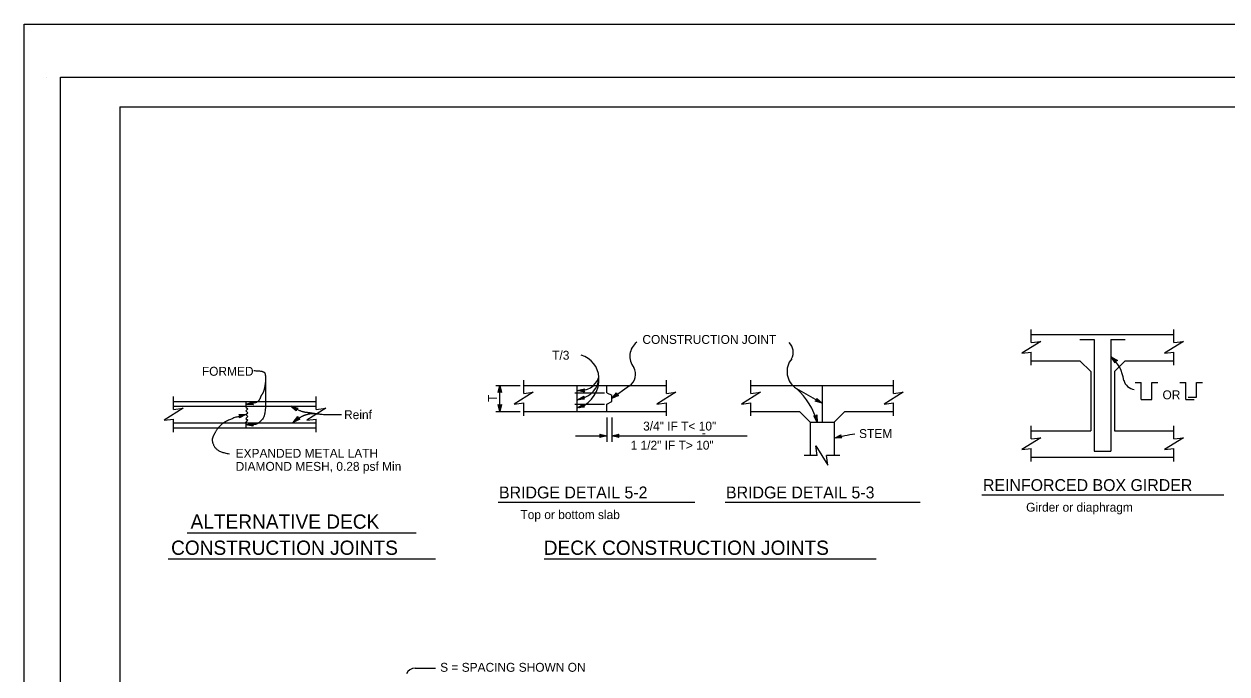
# Model space of a CAD drawing. Extents: x -894 to 866, y -476 to 714.
# Drawn here: x -894 to 118, y 167 to 714 of the extents above; entities that cross this region are included whole.
import ezdxf

# ---------------------------------------------------------------- set-up
doc = ezdxf.new("R2010")
doc.units = 0
for name, color, linetype in [('10 Sheet Format', 7, 'Continuous'), ('56 Stage 3 Anno', 7, 'Continuous'), ('57 Undefined', 7, 'Continuous'), ('60 Nongeo Data', 7, 'Continuous')]:
    doc.layers.add(name, color=color, linetype=linetype)

msp = doc.modelspace()

# ---------------------------------------------------------------- linework, layer by layer
at = {"layer": '10 Sheet Format'}
for p, q in [((-875.4, 669), (-875.4, 669)), ((-813.5, 644), (811.5, 644)), ((-813.5, 644), (-813.5, -406))]:
    msp.add_line(p, q, dxfattribs=at)
for points in [[(-894, 713.6), (866, 713.6), (866, -476.4), (-894, -476.4)], [(-863.4, 669), (836.6, 669), (836.6, -431), (-863.4, -431)], [(-863.4, 669), (836.6, 669), (836.6, -431), (-863.4, -431)]]:
    msp.add_lwpolyline(points, close=True, dxfattribs=at)
at = {"layer": '56 Stage 3 Anno'}
for p, q in [((23.6, 428.4), (20.3, 433.6)), ((20.3, 433.6), (20.3, 433.6)), ((20.3, 433.6), (25.5, 430.3)), ((23.7, 428.8), (21.3, 432.6)), ((21.3, 432.6), (25.1, 430.2)), ((23.8, 429.2), (22.3, 431.6)), ((22.3, 431.6), (24.7, 430.1)), ((23.9, 429.6), (23.2, 430.6)), ((23.2, 430.6), (24.3, 430)), ((24, 429.9), (23.6, 428.4)), ((23.6, 428.4), (23.6, 428.4)), ((25.5, 430.3), (24, 429.9)), ((25.5, 430.3), (25.5, 430.3)), ((-497.3, 409.5), (-476.8, 409.5)), ((-495.2, 403.5), (-493.9, 409.5)), ((-495.2, 403.5), (-493.9, 409.5)), ((-494.8, 403.7), (-493.9, 408.1)), ((-494.8, 403.7), (-493.9, 408.1)), ((-494.5, 404), (-493.9, 406.7)), ((-494.5, 404), (-493.9, 406.7)), ((-494.1, 404.1), (-493.9, 405.4)), ((-494.1, 404.1), (-493.9, 405.4)), ((-493.9, 387.5), (-493.9, 409.5)), ((-493.9, 409.5), (-493.9, 409.5)), ((-493.9, 409.5), (-492.5, 403.5)), ((-493.9, 409.5), (-493.9, 409.5)), ((-493.9, 409.5), (-492.5, 403.5)), ((-493.9, 406.7), (-493.2, 403.9)), ((-493.9, 406.7), (-493.2, 403.9)), ((-493.9, 405.4), (-493.6, 404.1)), ((-493.9, 405.4), (-493.6, 404.1)), ((-493.8, 408.1), (-492.9, 403.7)), ((-493.8, 408.1), (-492.9, 403.7)), ((-428.8, 405.1), (-422.8, 406.5)), ((-422.8, 403.9), (-428.8, 405.1)), ((-428.8, 405.1), (-428.8, 405.1)), ((-427.4, 405.1), (-423, 406.2)), ((-423, 404.2), (-427.4, 405.1)), ((-426, 405.1), (-423.2, 405.8)), ((-423.2, 404.6), (-426, 405.1)), ((-424.6, 405.2), (-423.4, 405.5)), ((-423.4, 404.9), (-424.6, 405.2)), ((-422.8, 406.5), (-423.6, 405.2)), ((-423.6, 405.2), (-422.8, 403.9)), ((-422.8, 406.5), (-422.8, 406.5)), ((-385, 409.2), (-399.7, 398.5)), ((-244.5, 406.8), (-222.7, 394.4)), ((-493.9, 404.3), (-495.2, 403.5)), ((-493.9, 404.3), (-495.2, 403.5)), ((-495.2, 403.5), (-495.2, 403.5)), ((-495.2, 403.5), (-495.2, 403.5)), ((-492.5, 403.5), (-493.9, 404.3)), ((-492.5, 403.5), (-493.9, 404.3)), ((-492.5, 403.5), (-492.5, 403.5)), ((-492.5, 403.5), (-492.5, 403.5)), ((-428.7, 397.3), (-423.4, 400.4)), ((-422.6, 397.9), (-428.7, 397.3)), ((-428.7, 397.3), (-428.7, 397.3)), ((-422.9, 398.2), (-427.4, 397.7)), ((-427.3, 397.7), (-423.5, 400)), ((-426, 398.2), (-423.5, 399.6)), ((-423.2, 398.4), (-426, 398.2)), ((-424.7, 398.6), (-423.7, 399.2)), ((-423.5, 398.7), (-424.7, 398.6)), ((-423.4, 400.4), (-423.7, 398.9)), ((-423.7, 398.9), (-422.6, 397.9)), ((-423.4, 400.4), (-423.4, 400.4)), ((-422.8, 403.9), (-422.8, 403.9)), ((-422.6, 397.9), (-422.6, 397.9)), ((-399.7, 398.5), (-395.7, 403.1)), ((-394.1, 400.9), (-399.7, 398.5)), ((-399.7, 398.5), (-399.7, 398.5)), ((-399.7, 398.5), (-399.7, 398.5)), ((-398.6, 399.3), (-395.6, 402.7)), ((-394.5, 401.1), (-398.6, 399.3)), ((-397.5, 400.1), (-395.6, 402.3)), ((-394.9, 401.3), (-397.5, 400.1)), ((-396.4, 400.9), (-395.6, 401.9)), ((-395.2, 401.4), (-396.4, 400.9)), ((-395.7, 403.1), (-395.7, 403.1)), ((-395.7, 403.1), (-395.5, 401.6)), ((-395.5, 401.6), (-394.1, 400.9)), ((-394.1, 400.9), (-394.1, 400.9)), ((-228.6, 396.2), (-227.2, 397)), ((-222.7, 394.4), (-228.6, 396.2)), ((-228.6, 396.2), (-228.6, 396.2)), ((-223.9, 395.1), (-228.2, 396.4)), ((-225.1, 395.8), (-227.9, 396.7)), ((-226.3, 396.5), (-227.5, 396.9)), ((-227.2, 397), (-227.3, 398.6)), ((-227.3, 398.6), (-227.3, 398.6)), ((-227.3, 398.6), (-222.7, 394.4)), ((-227.3, 398.2), (-223.9, 395.1)), ((-227.3, 397.3), (-226.3, 396.5)), ((-227.2, 397.7), (-225.1, 395.8)), ((-497.3, 387.5), (-476.8, 387.5)), ((-493.9, 387.5), (-495.2, 393.5)), ((-495.2, 393.5), (-495.2, 393.5)), ((-495.2, 393.5), (-493.9, 392.7)), ((-493.9, 387.5), (-495.2, 393.5)), ((-495.2, 393.5), (-495.2, 393.5)), ((-495.2, 393.5), (-493.9, 392.7)), ((-493.9, 388.9), (-494.8, 393.3)), ((-493.9, 388.9), (-494.8, 393.3)), ((-493.8, 390.3), (-494.5, 393.1)), ((-493.8, 390.3), (-494.5, 393.1)), ((-493.8, 391.6), (-494.1, 392.9)), ((-493.8, 391.6), (-494.1, 392.9)), ((-493.9, 392.7), (-492.5, 393.5)), ((-492.5, 393.5), (-493.9, 387.5)), ((-493.9, 392.7), (-492.5, 393.5)), ((-492.5, 393.5), (-493.9, 387.5)), ((-492.9, 393.3), (-493.9, 388.9)), ((-492.9, 393.3), (-493.9, 388.9)), ((-493.9, 387.5), (-493.9, 387.5)), ((-493.9, 387.5), (-493.9, 387.5)), ((-493.2, 393.1), (-493.8, 390.3)), ((-493.2, 393.1), (-493.8, 390.3)), ((-493.6, 392.9), (-493.8, 391.6)), ((-493.6, 392.9), (-493.8, 391.6)), ((-492.5, 393.5), (-492.5, 393.5)), ((-492.5, 393.5), (-492.5, 393.5)), ((-428.8, 390.5), (-423.6, 393.7)), ((-422.7, 391.2), (-428.8, 390.5)), ((-428.8, 390.5), (-428.8, 390.5)), ((-427.5, 390.9), (-423.7, 393.3)), ((-423, 391.5), (-427.5, 390.9)), ((-426.2, 391.4), (-423.7, 392.9)), ((-423.3, 391.7), (-426.2, 391.4)), ((-424.9, 391.9), (-423.8, 392.5)), ((-423.6, 392), (-424.9, 391.9)), ((-423.6, 393.7), (-423.9, 392.2)), ((-423.9, 392.2), (-422.7, 391.2)), ((-423.6, 393.7), (-423.6, 393.7)), ((-422.7, 391.2), (-422.7, 391.2)), ((-228.4, 383.5), (-227.3, 384.6)), ((-227.3, 384.6), (-227.3, 384.6)), ((-227.3, 384.6), (-227, 378.5)), ((-222.7, 394.4), (-222.7, 394.4)), ((-403.8, 382.5), (-403.8, 362)), ((-399.8, 382.5), (-399.8, 362)), ((-227, 378.5), (-229.9, 383.9)), ((-229.9, 383.9), (-229.9, 383.9)), ((-229.9, 383.9), (-228.4, 383.5)), ((-227.4, 379.8), (-229.4, 383.8)), ((-227.7, 381.1), (-229.1, 383.7)), ((-228.1, 382.5), (-228.7, 383.6)), ((-228.1, 383.7), (-228.1, 382.5)), ((-227.8, 384), (-227.7, 381.1)), ((-227.6, 384.3), (-227.4, 379.8)), ((-227, 378.5), (-227, 378.5)), ((-430.2, 367), (-403.8, 367)), ((-409, 367), (-409.8, 368.4)), ((-409.8, 368.4), (-409.8, 368.4)), ((-409.8, 368.4), (-403.8, 367)), ((-403.8, 367), (-409.8, 365.7)), ((-409.8, 365.7), (-409, 367)), ((-409.8, 365.7), (-409.8, 365.7)), ((-409.6, 368), (-405.2, 367)), ((-405.2, 367), (-409.6, 366.1)), ((-406.6, 367), (-409.4, 366.4)), ((-409.3, 367.7), (-406.6, 367)), ((-409.2, 367.3), (-407.9, 367)), ((-407.9, 367), (-409.2, 366.8)), ((-403.8, 367), (-403.8, 367)), ((-399.8, 367), (-393.8, 368.4)), ((-399.8, 367), (-393.8, 368.4)), ((-399.8, 367), (-286, 367)), ((-393.8, 365.7), (-399.8, 367)), ((-399.8, 367), (-399.8, 367)), ((-393.8, 365.7), (-399.8, 367)), ((-399.8, 367), (-399.8, 367)), ((-398.4, 367), (-394, 368)), ((-398.4, 367), (-394, 368)), ((-394, 366), (-398.4, 367)), ((-394, 366), (-398.4, 367)), ((-397, 367), (-394.2, 367.7)), ((-397, 367), (-394.2, 367.7)), ((-394.2, 366.4), (-397, 367)), ((-394.2, 366.4), (-397, 367)), ((-395.7, 367), (-394.4, 367.3)), ((-395.7, 367), (-394.4, 367.3)), ((-394.4, 366.8), (-395.7, 367)), ((-394.4, 366.8), (-395.7, 367)), ((-393.8, 368.4), (-394.6, 367)), ((-393.8, 368.4), (-394.6, 367)), ((-394.6, 367), (-393.8, 365.7)), ((-394.6, 367), (-393.8, 365.7)), ((-393.8, 368.4), (-393.8, 368.4)), ((-393.8, 368.4), (-393.8, 368.4)), ((-393.8, 365.7), (-393.8, 365.7)), ((-393.8, 365.7), (-393.8, 365.7)), ((-212.4, 365.1), (-207, 367.9)), ((-206.3, 365.3), (-212.4, 365.1)), ((-212.4, 365.1), (-212.4, 365.1)), ((-211.1, 365.4), (-207.1, 367.5)), ((-206.6, 365.6), (-211.1, 365.4)), ((-209.7, 365.8), (-207.2, 367.1)), ((-206.9, 365.9), (-209.7, 365.8)), ((-208.4, 366.1), (-207.3, 366.7)), ((-207.2, 366.2), (-208.4, 366.1)), ((-207, 367.9), (-207.4, 366.4)), ((-207.4, 366.4), (-206.3, 365.3)), ((-207, 367.9), (-207, 367.9)), ((-206.3, 365.3), (-206.3, 365.3)), ((-565.1, 171.6), (-548, 171.6))]:
    msp.add_line(p, q, dxfattribs=at)
for points in [[(-701.2, 393), (-707.3, 393.6), (-701.5, 395.6), (-701.7, 395.3), (-706, 393.8), (-701.5, 393.3), (-701.7, 393.6), (-704.6, 393.9), (-701.9, 394.9), (-702.1, 394.5), (-703.2, 394.1), (-702, 394), (-702.2, 394.2), (-701.5, 395.6), (-702.2, 394.2)], [(-713.5, 384.9), (-707.4, 384.9), (-712.9, 382.3), (-712.8, 382.7), (-708.7, 384.6), (-713.2, 384.6), (-713, 384.3), (-710.1, 384.3), (-712.7, 383.1), (-712.5, 383.5), (-711.4, 384), (-712.7, 384), (-712.4, 383.8), (-712.9, 382.3), (-712.4, 383.8)], [(-665.1, 388), (-669.8, 391.9), (-663.9, 390.3), (-664.2, 390.1), (-668.6, 391.3), (-665.1, 388.4), (-665.2, 388.8), (-667.4, 390.6), (-664.6, 389.9), (-664.9, 389.7), (-666.1, 390), (-665.2, 389.2), (-665.2, 389.5), (-663.9, 390.3), (-665.2, 389.5)], [(-701.3, 375.2), (-707.3, 376.2), (-701.4, 377.9), (-701.6, 377.5), (-706, 376.3), (-701.5, 375.6), (-701.7, 375.9), (-704.6, 376.4), (-701.8, 377.2), (-702, 376.8), (-703.2, 376.4), (-702, 376.3), (-702.2, 376.5), (-701.4, 377.9), (-702.2, 376.5)], [(-662.1, 381.1), (-667.6, 378.3), (-663.8, 383.2), (-663.7, 382.7), (-666.5, 379.2), (-662.5, 381.2), (-662.9, 381.4), (-665.4, 380.1), (-663.7, 382.3), (-663.6, 381.9), (-664.4, 380.9), (-663.2, 381.5), (-663.5, 381.6), (-663.8, 383.2), (-663.5, 381.6)]]:
    msp.add_lwpolyline(points, close=True, dxfattribs=at)
for centre, radius, start, end in [((-369.5, 433.9), 15.1, 128.1737, 218.4426), ((-259, 437.2), 11.8, 333.0388, 44.7081), ((-431.3, 415), 20.8, 3.7926, 73.4592), ((-235.6, 421.1), 16.8, 139.955, 237.9418), ((-0.6, 409.7), 31.7, 7.2868, 48.8368), ((-426.4, 421.8), 16.7, 261.8812, 341.1049), ((-436, 414.6), 25.5, 291.4427, 3.9048), ((-429.7, 417.1), 19.2, 281.8296, 357.6609), ((-391.5, 418.9), 11.7, 304.2402, 28.7798), ((-283, 363.4), 58, 15.0164, 48.4081), ((40.8, 416.2), 10.2, 193.7996, 263.7985), ((-179.2, 243.6), 125.9, 97.3271, 105.3027), ((-565.1, 163.6), 8, 90, 157.5932)]:
    msp.add_arc(centre, radius, start, end, dxfattribs=at)
for points in [[(-700.9, 421.9), (-692.3, 421.9), (-690.9, 417.6), (-690.9, 413.4), (-690.9, 387.6), (-692.9, 381.3), (-698.3, 376.6), (-701.5, 376.6), (-707.3, 376.2)], [(-707.3, 393.6), (-699.3, 394.5), (-695.6, 397.6), (-694.6, 400.9), (-692.7, 403.3), (-691.3, 408.4), (-690.9, 411.9)], [(-707.4, 384.9), (-717.3, 382.7), (-729.1, 376.6), (-734.6, 368), (-736.5, 362.5), (-731.2, 353.3), (-721.4, 352)], [(-669.8, 391.9), (-661.1, 387.4), (-654.3, 386.7), (-641.1, 384.6), (-627, 385)], [(-667.6, 378.3), (-662.1, 382.8), (-656.1, 385.3), (-650.8, 386.1), (-643.9, 385.2)]]:
    msp.add_open_spline(points, degree=2, dxfattribs=at)
at = {"layer": '57 Undefined'}
for p, q in [((40.4, 411.8), (45.4, 411.8)), ((45.4, 397.7), (45.4, 411.8)), ((54.4, 411.8), (59.4, 411.8)), ((54.4, 397.7), (54.4, 411.8)), ((78.1, 411.8), (83.1, 411.8)), ((83.1, 397.7), (83.1, 411.8)), ((92.1, 411.8), (97.1, 411.8)), ((92.1, 399.7), (92.1, 411.8)), ((45.4, 397.7), (54.4, 397.7)), ((83.1, 397.7), (90.1, 397.7)), ((85.1, 399.7), (92.1, 399.7)), ((-88.6, 317.3), (115, 317.3)), ((-495.4, 311.1), (-329.8, 311.1)), ((-304.5, 311.1), (-140.3, 311.1)), ((-756.9, 285.4), (-564.2, 285.4)), ((-772.9, 263.5), (-548.1, 263.5)), ((-456.6, 263.5), (-177.3, 263.5))]:
    msp.add_line(p, q, dxfattribs=at)
at = {"layer": '60 Nongeo Data'}
for p, q in [((-47, 445.5), (-47, 456.5)), ((73, 445.5), (73, 456.5)), ((-47, 452.2), (73, 452.2)), ((-6, 448.2), (6, 448.2)), ((6, 448.2), (6, 354.2)), ((20, 448.2), (20, 354.2)), ((20, 448.2), (32, 448.2)), ((-47, 426.5), (-47, 437.5)), ((73, 426.5), (73, 437.5)), ((-47, 430.2), (-6, 430.2)), ((3, 421.2), (-6, 430.2)), ((23, 421.2), (32, 430.2)), ((32, 430.2), (73, 430.2)), ((3, 421.2), (3, 371.2)), ((23, 421.2), (23, 371.2)), ((-473.8, 402.8), (-473.8, 413.8)), ((-473.8, 409.5), (-353.8, 409.5)), ((-428.8, 387.5), (-428.8, 409.5)), ((-403.8, 403.2), (-403.8, 409.5)), ((-353.8, 402.8), (-353.8, 413.8)), ((-282.8, 402.8), (-282.8, 413.8)), ((-282.8, 409.5), (-162.8, 409.5)), ((-222.8, 409.5), (-222.8, 378.5)), ((-162.8, 402.8), (-162.8, 413.8)), ((-768.3, 389.2), (-768.3, 400.2)), ((-768.3, 395.9), (-648.3, 395.9)), ((-707.3, 391.4), (-707.3, 395.9)), ((-648.3, 389.2), (-648.3, 400.2)), ((-473.8, 383.8), (-473.8, 394.8)), ((-430.8, 403.2), (-405.8, 403.2)), ((-403.8, 403.2), (-399.8, 401.2)), ((-403.8, 393.8), (-399.8, 395.8)), ((-399.8, 395.8), (-399.8, 401.2)), ((-353.8, 383.8), (-353.8, 394.8)), ((-282.8, 383.8), (-282.8, 394.8)), ((-162.8, 383.8), (-162.8, 394.8)), ((-768.3, 391.9), (-648.3, 391.9)), ((-707.4, 391.3), (-705.8, 389.7)), ((-707.4, 388.1), (-705.8, 389.7)), ((-707.4, 388.1), (-705.8, 386.5)), ((-707.4, 384.9), (-705.8, 386.5)), ((-707.4, 384.9), (-705.8, 383.3)), ((-473.8, 387.5), (-353.8, 387.5)), ((-430.8, 393.8), (-405.8, 393.8)), ((-403.8, 387.5), (-403.8, 393.8)), ((-282.8, 387.5), (-241.8, 387.5)), ((-232.8, 378.5), (-241.8, 387.5)), ((-212.8, 378.5), (-203.8, 387.5)), ((-203.8, 387.5), (-162.8, 387.5)), ((-768.3, 370.2), (-768.3, 381.2)), ((-768.3, 377.9), (-648.3, 377.9)), ((-707.4, 381.7), (-705.8, 383.3)), ((-707.4, 381.7), (-705.8, 380.1)), ((-707.4, 378.4), (-705.8, 380.1)), ((-707.3, 373.9), (-707.3, 378.4)), ((-648.3, 370.2), (-648.3, 381.2)), ((-232.8, 378.5), (-232.8, 350.5)), ((-232.8, 378.5), (-222.8, 378.5)), ((-222.8, 378.5), (-212.8, 378.5)), ((-212.8, 378.5), (-212.8, 350.5)), ((-47, 364.5), (-47, 375.5)), ((73, 364.5), (73, 375.5)), ((-768.3, 373.9), (-648.3, 373.9)), ((-47, 371.2), (3, 371.2)), ((23, 371.2), (73, 371.2)), ((-47, 345.5), (-47, 356.5)), ((6, 354.2), (20, 354.2)), ((73, 345.5), (73, 356.5)), ((-227.1, 350.5), (-238.1, 350.5)), ((-208.1, 350.5), (-219.1, 350.5)), ((-47, 349.2), (73, 349.2))]:
    msp.add_line(p, q, dxfattribs=at)
for points in [[(-47, 445.5), (-39, 446.5), (-55, 436.5), (-47, 437.5)], [(73, 445.5), (81, 446.5), (65, 436.5), (73, 437.5)], [(-473.8, 402.8), (-465.8, 403.8), (-481.8, 393.8), (-473.8, 394.8)], [(-353.8, 402.8), (-345.8, 403.8), (-361.8, 393.8), (-353.8, 394.8)], [(-282.8, 402.8), (-274.8, 403.8), (-290.8, 393.8), (-282.8, 394.8)], [(-162.8, 402.8), (-154.8, 403.8), (-170.8, 393.8), (-162.8, 394.8)], [(-768.3, 389.2), (-760.3, 390.2), (-776.3, 380.2), (-768.3, 381.2)], [(-648.3, 389.2), (-640.3, 390.2), (-656.3, 380.2), (-648.3, 381.2)], [(-47, 364.5), (-39, 365.5), (-55, 355.5), (-47, 356.5)], [(73, 364.5), (81, 365.5), (65, 355.5), (73, 356.5)], [(-227.1, 350.5), (-228.1, 358.5), (-218.1, 342.5), (-219.1, 350.5)]]:
    msp.add_lwpolyline(points, dxfattribs=at)

# ---------------------------------------------------------------- texts
at = {"layer": '57 Undefined'}
for s, height, p in [('CONSTRUCTION JOINT', 7.5, (-374, 444.4)), ('T/3', 7.5, (-449.9, 431.1)), ('FORMED', 7.5, (-744.5, 417.6)), ('OR', 7.5, (63.4, 397.8)), ('Reinf', 7.5, (-624.9, 381.1)), ('3/4" IF T< 10"', 7.5, (-373.4, 371.5)), ('-', 7.5, (-324, 365.9)), ('STEM', 7.5, (-191.8, 365.2)), ('EXPANDED METAL LATH', 7.5, (-716.1, 348.6)), (' 1 1/2" IF T> 10"', 7.5, (-386.7, 355.4)), ('DIAMOND MESH, 0.28 psf Min', 7.5, (-716.1, 337.6)), ('BRIDGE DETAIL 5-2', 10, (-494.6, 314.4)), ('BRIDGE DETAIL 5-3', 10, (-303.7, 314.4)), ('REINFORCED BOX GIRDER', 10, (-87.6, 320.6)), ('Top or bottom slab', 7.5, (-476.6, 297)), ('Girder or diaphragm', 7.5, (-51.3, 303.2)), ('ALTERNATIVE DECK', 12, (-754, 288.9)), ('CONSTRUCTION JOINTS', 12, (-770.4, 266.9)), ('DECK CONSTRUCTION JOINTS', 12, (-457, 266.9)), ('S = SPACING SHOWN ON', 7.5, (-544.1, 168.5))]:
    msp.add_text(s, height=height, dxfattribs=at).set_placement(p)
msp.add_text('T', height=7.5, rotation=90, dxfattribs=at).set_placement((-496.4, 395.6))

doc.saveas('drawing.dxf')
